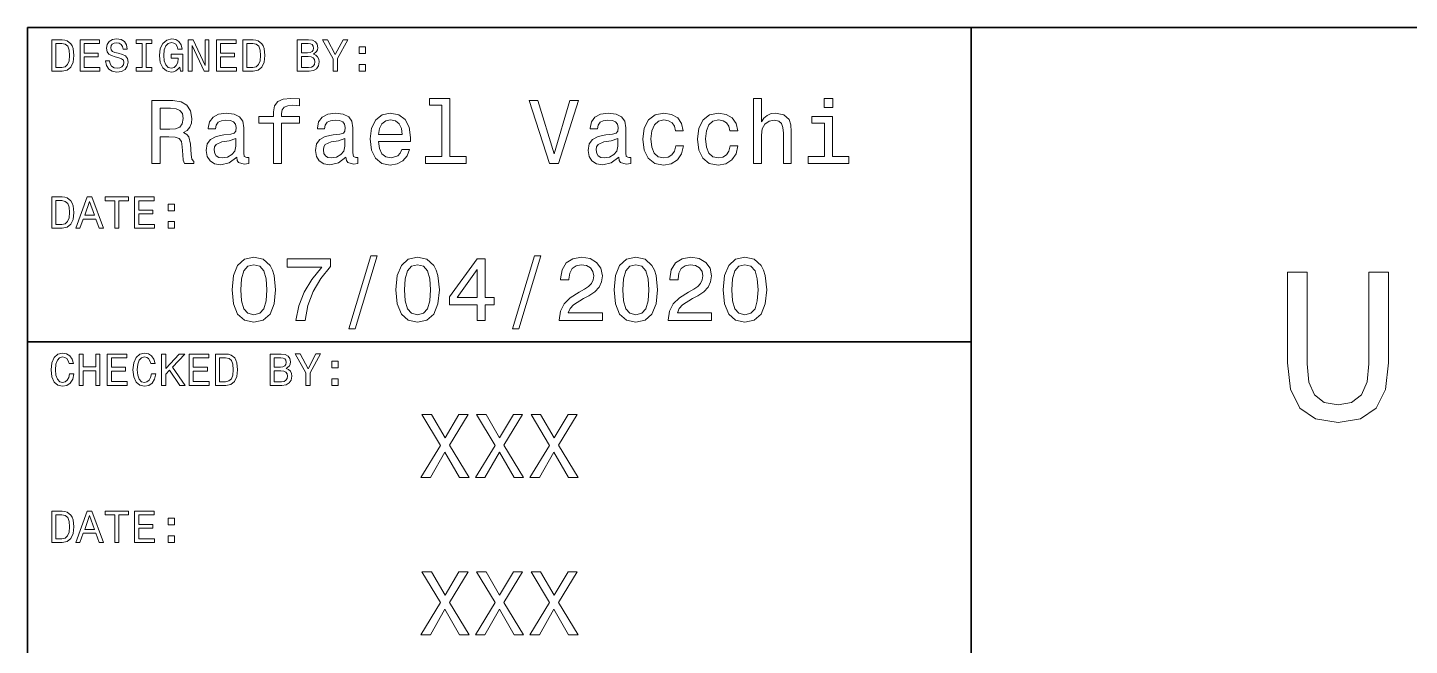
# Model space of a CAD drawing. Extents: x 0 to 841, y 0 to 594.
# Drawn here: x 631 to 696.9, y 50.5 to 80 of the extents above; entities that cross this region are included whole.
import ezdxf

# ---------------------------------------------------------------- set-up
doc = ezdxf.new("R2010")
doc.units = 0

msp = doc.modelspace()

# ---------------------------------------------------------------- linework, layer by layer
at = {"color": 7, "lineweight": 35}
for p, q in [((631, 20), (631, 80)), ((631, 80), (821, 80)), ((676, 24), (676, 80)), ((631, 65), (676, 65))]:
    msp.add_line(p, q, dxfattribs=at)
at = {"color": 7, "lineweight": 13}
for points in [[(632.648438, 79.418587), (632.149109, 79.418587), (632.149109, 77.918587), (632.648438, 77.918587), (632.884033, 77.966141), (633.059082, 78.110947), (633.167175, 78.346542), (633.206055, 78.668587), (633.171448, 78.997116), (633.128235, 79.126801), (633.067749, 79.230545), (632.892639, 79.371033), (632.778076, 79.405617)], [(632.633301, 79.239189), (632.797546, 79.206772), (632.909912, 79.107346), (632.976929, 78.930115), (632.998535, 78.668587), (632.974792, 78.415703), (632.907776, 78.238472), (632.793213, 78.132561), (632.633301, 78.097984), (632.350159, 78.097984), (632.350159, 79.239189)], [(633.497864, 77.918587), (634.448853, 77.918587), (634.448853, 78.100143), (633.696716, 78.100143), (633.696716, 78.60807), (634.366699, 78.60807), (634.366699, 78.78746), (633.696716, 78.78746), (633.696716, 79.23703), (634.43158, 79.23703), (634.43158, 79.418587), (633.497864, 79.418587)], [(634.911377, 78.413544), (634.714722, 78.413544), (634.757935, 78.184441), (634.865967, 78.015846), (635.03241, 77.914261), (635.257202, 77.877518), (635.479797, 77.912102), (635.64624, 78.007202), (635.752136, 78.156342), (635.791077, 78.353027), (635.758667, 78.530258), (635.667847, 78.644814), (635.520874, 78.720459), (635.324219, 78.776657), (635.15564, 78.817719), (635.04541, 78.865273), (634.982727, 78.934441), (634.963257, 79.042503), (634.982727, 79.139771), (635.038879, 79.213257), (635.125366, 79.26297), (635.244263, 79.280258), (635.365295, 79.258644), (635.460388, 79.200287), (635.523071, 79.103027), (635.553345, 78.971184), (635.75, 78.971184), (635.75, 78.975502), (635.715393, 79.178673), (635.613831, 79.329971), (635.453918, 79.425072), (635.237732, 79.457489), (635.043213, 79.425072), (634.891907, 79.33429), (634.794678, 79.193802), (634.760071, 79.012245), (634.788208, 78.850143), (634.8703, 78.739914), (635, 78.666428), (635.177246, 78.610229), (635.352295, 78.560516), (635.484131, 78.51297), (635.564148, 78.443802), (635.592224, 78.331413), (635.566284, 78.216858), (635.499268, 78.130402), (635.397705, 78.07637), (635.265869, 78.059074), (635.118896, 78.082855), (635.00647, 78.152016), (634.935181, 78.264404)], [(636.45459, 78.100143), (636.177979, 78.100143), (636.177979, 77.918587), (636.930115, 77.918587), (636.930115, 78.100143), (636.653442, 78.100143), (636.653442, 79.23703), (636.930115, 79.23703), (636.930115, 79.418587), (636.177979, 79.418587), (636.177979, 79.23703), (636.45459, 79.23703)], [(638.250732, 78.119598), (638.287476, 77.918587), (638.395508, 77.918587), (638.395508, 78.729103), (637.848694, 78.729103), (637.848694, 78.545387), (638.185852, 78.545387), (638.185852, 78.532417), (638.159912, 78.333572), (638.090759, 78.1866), (637.984863, 78.093658), (637.853027, 78.0634), (637.706055, 78.102303), (637.591492, 78.219017), (637.518005, 78.411385), (637.492065, 78.675072), (637.515869, 78.9366), (637.589355, 79.12896), (637.706055, 79.245674), (637.863831, 79.286743), (637.971924, 79.265129), (638.060547, 79.204613), (638.125366, 79.103027), (638.162109, 78.966858), (638.376099, 78.966858), (638.319885, 79.174347), (638.213989, 79.329971), (638.064819, 79.425072), (637.876831, 79.459656), (637.630432, 79.405617), (637.444519, 79.247841), (637.325623, 78.999275), (637.284607, 78.668587), (637.325623, 78.335732), (637.444519, 78.087173), (637.619568, 77.92939), (637.840088, 77.877518), (637.963257, 77.894814), (638.073486, 77.938042), (638.168579, 78.013687)], [(638.663574, 77.918587), (638.842957, 77.918587), (638.842957, 79.148415), (639.417847, 77.918587), (639.649109, 77.918587), (639.649109, 79.418587), (639.46759, 79.418587), (639.46759, 78.188759), (638.899109, 79.418587), (638.663574, 79.418587)], [(640.003601, 77.918587), (640.95459, 77.918587), (640.95459, 78.100143), (640.202454, 78.100143), (640.202454, 78.60807), (640.872498, 78.60807), (640.872498, 78.78746), (640.202454, 78.78746), (640.202454, 79.23703), (640.937317, 79.23703), (640.937317, 79.418587), (640.003601, 79.418587)], [(641.75647, 79.418587), (641.257202, 79.418587), (641.257202, 77.918587), (641.75647, 77.918587), (641.992065, 77.966141), (642.167175, 78.110947), (642.275208, 78.346542), (642.314148, 78.668587), (642.279541, 78.997116), (642.236328, 79.126801), (642.175781, 79.230545), (642.000732, 79.371033), (641.886169, 79.405617)], [(641.741333, 79.239189), (641.90564, 79.206772), (642.018005, 79.107346), (642.085022, 78.930115), (642.106628, 78.668587), (642.082825, 78.415703), (642.015869, 78.238472), (641.901306, 78.132561), (641.741333, 78.097984), (641.458191, 78.097984), (641.458191, 79.239189)], [(644.631104, 78.729103), (644.78241, 78.854469), (644.82135, 78.938759), (644.83429, 79.042503), (644.806213, 79.204613), (644.721924, 79.321327), (644.585754, 79.392647), (644.395508, 79.418587), (643.861694, 79.418587), (643.861694, 77.918587), (644.425781, 77.918587), (644.626831, 77.948845), (644.77594, 78.03746), (644.868896, 78.177956), (644.901306, 78.368156), (644.881836, 78.495674), (644.829956, 78.601585), (644.745667, 78.67939)], [(644.354492, 78.796112), (644.060547, 78.796112), (644.060547, 79.239189), (644.371765, 79.239189), (644.488464, 79.226227), (644.570618, 79.187317), (644.6203, 79.120316), (644.637634, 79.020889), (644.618164, 78.921471), (644.566284, 78.852303), (644.477661, 78.809074)], [(645.774475, 77.918587), (645.774475, 78.525932), (646.267273, 79.420746), (646.04248, 79.420746), (645.672913, 78.709656), (645.299011, 79.420746), (645.059082, 79.420746), (645.573486, 78.51297), (645.573486, 77.918587)], [(646.814148, 78.757202), (647.112366, 78.757202), (647.112366, 79.079247), (646.814148, 79.079247)], [(644.402039, 78.097984), (644.060547, 78.097984), (644.060547, 78.614555), (644.382568, 78.614555), (644.518738, 78.599426), (644.615967, 78.554031), (644.674377, 78.476227), (644.693787, 78.363831), (644.674377, 78.244957), (644.6203, 78.162827), (644.529541, 78.113113)], [(646.814148, 77.918587), (647.112366, 77.918587), (647.112366, 78.240631), (646.814148, 78.240631)], [(636.92218, 73.520172), (637.324219, 73.520172), (637.324219, 74.786743), (637.734863, 74.786743), (638.037476, 74.773773), (638.227661, 74.713257), (638.331421, 74.570602), (638.374634, 74.315559), (638.39624, 73.926514), (638.42218, 73.671471), (638.47406, 73.520172), (638.927979, 73.520172), (638.927979, 73.602303), (638.828552, 73.723343), (638.793945, 73.948128), (638.763672, 74.432274), (638.690186, 74.791069), (638.590759, 74.903458), (638.435181, 74.985588), (638.608093, 75.093658), (638.729126, 75.244957), (638.806946, 75.435158), (638.832886, 75.664261), (638.772339, 76.027374), (638.599426, 76.299713), (638.314148, 76.463974), (637.92511, 76.520172), (636.92218, 76.520172)], [(642.723328, 75.439484), (642.723328, 73.520172), (643.10376, 73.520172), (643.10376, 75.439484), (643.968323, 75.439484), (643.968323, 75.763687), (643.10376, 75.763687), (643.10376, 75.906342), (643.134033, 76.079247), (643.233459, 76.195969), (643.402039, 76.265129), (643.644104, 76.291069), (643.968323, 76.273773), (643.968323, 76.602303), (643.557617, 76.623917), (643.185913, 76.585014), (642.926514, 76.4683), (642.770874, 76.265129), (642.723328, 75.975502), (642.723328, 75.763687), (642.027405, 75.763687), (642.027405, 75.439484)], [(650.759399, 76.304031), (650.759399, 73.840057), (649.976929, 73.840057), (649.976929, 73.520172), (651.917847, 73.520172), (651.917847, 73.840057), (651.139771, 73.840057), (651.139771, 76.623917), (650.162842, 76.623917), (650.162842, 76.304031)], [(656.854492, 76.524498), (656.102295, 73.969742), (655.328552, 76.524498), (654.917847, 76.524498), (655.886169, 73.520172), (656.318481, 73.520172), (657.265137, 76.524498)], [(665.616699, 73.520172), (665.997131, 73.520172), (665.997131, 74.860229), (666.036011, 75.167145), (666.161377, 75.39193), (666.355896, 75.530258), (666.615295, 75.58213), (666.822754, 75.538902), (666.952454, 75.422188), (667.017334, 75.227661), (667.03894, 74.9683), (667.03894, 73.520172), (667.419312, 73.520172), (667.419312, 75.046112), (667.402039, 75.353027), (667.324219, 75.60807), (667.069153, 75.841499), (666.671509, 75.92363), (666.455322, 75.893372), (666.26947, 75.811241), (666.113831, 75.681557), (665.997131, 75.504318), (665.997131, 76.623917), (665.616699, 76.623917)], [(669.394836, 76.623917), (668.992798, 76.623917), (668.992798, 76.191643), (669.394836, 76.191643)], [(637.812683, 76.15274), (638.076355, 76.126801), (638.262268, 76.04467), (638.378967, 75.893372), (638.417847, 75.655617), (638.374634, 75.4049), (638.257935, 75.253601), (638.059082, 75.175789), (637.786743, 75.154175), (637.324219, 75.154175), (637.324219, 76.15274)], [(640.972656, 73.822769), (640.972656, 73.809799), (640.994263, 73.662827), (641.059082, 73.559074), (641.331421, 73.476944), (641.543213, 73.511528), (641.543213, 73.805473), (641.452454, 73.792503), (641.331421, 73.848701), (641.309814, 74.021614), (641.309814, 75.223343), (641.257935, 75.530258), (641.106628, 75.746399), (640.842957, 75.876083), (640.471191, 75.92363), (640.108093, 75.871758), (639.840088, 75.724785), (639.671448, 75.495674), (639.615295, 75.193085), (639.615295, 75.167145), (639.956787, 75.167145), (639.987061, 75.348701), (640.082153, 75.478386), (640.237732, 75.556198), (640.458191, 75.586456), (640.670044, 75.564842), (640.82135, 75.5), (640.912109, 75.387604), (640.942383, 75.231987), (640.92511, 75.05043), (640.855896, 74.959656), (640.682983, 74.916428), (640.358826, 74.881844), (639.987061, 74.804031), (639.723328, 74.665703), (639.567749, 74.44957), (639.520203, 74.129684), (639.563416, 73.844383), (639.697388, 73.632561), (639.913574, 73.498558), (640.211853, 73.451012), (640.613831, 73.541786)], [(646.177246, 73.822769), (646.177246, 73.809799), (646.198853, 73.662827), (646.263672, 73.559074), (646.536011, 73.476944), (646.747864, 73.511528), (646.747864, 73.805473), (646.657043, 73.792503), (646.536011, 73.848701), (646.514404, 74.021614), (646.514404, 75.223343), (646.462524, 75.530258), (646.311218, 75.746399), (646.047546, 75.876083), (645.675781, 75.92363), (645.312683, 75.871758), (645.044678, 75.724785), (644.876099, 75.495674), (644.819885, 75.193085), (644.819885, 75.167145), (645.161377, 75.167145), (645.19165, 75.348701), (645.286743, 75.478386), (645.442383, 75.556198), (645.662842, 75.586456), (645.874634, 75.564842), (646.02594, 75.5), (646.116699, 75.387604), (646.146973, 75.231987), (646.1297, 75.05043), (646.060547, 74.959656), (645.887634, 74.916428), (645.563416, 74.881844), (645.19165, 74.804031), (644.927979, 74.665703), (644.772339, 74.44957), (644.724792, 74.129684), (644.768005, 73.844383), (644.902039, 73.632561), (645.118164, 73.498558), (645.416443, 73.451012), (645.818481, 73.541786)], [(647.733459, 74.570602), (649.255066, 74.570602), (649.259399, 74.747841), (649.190186, 75.244957), (649, 75.616714), (648.697388, 75.841499), (648.29541, 75.92363), (647.902039, 75.837173), (647.599426, 75.5951), (647.404907, 75.201729), (647.335754, 74.682999), (647.400574, 74.151299), (647.595093, 73.762245), (647.893372, 73.520172), (648.28241, 73.438042), (648.619629, 73.494232), (648.89624, 73.641212), (649.099426, 73.874641), (649.216125, 74.185875), (648.840088, 74.185875), (648.762268, 74.01297), (648.649841, 73.883286), (648.329956, 73.779541), (648.083557, 73.827087), (647.897705, 73.978386), (647.776672, 74.224785), (647.733459, 74.557632)], [(659.188782, 73.822769), (659.188782, 73.809799), (659.210388, 73.662827), (659.275208, 73.559074), (659.547546, 73.476944), (659.759399, 73.511528), (659.759399, 73.805473), (659.668579, 73.792503), (659.547546, 73.848701), (659.52594, 74.021614), (659.52594, 75.223343), (659.47406, 75.530258), (659.322754, 75.746399), (659.059082, 75.876083), (658.687317, 75.92363), (658.324219, 75.871758), (658.056213, 75.724785), (657.887634, 75.495674), (657.831421, 75.193085), (657.831421, 75.167145), (658.172913, 75.167145), (658.203186, 75.348701), (658.298279, 75.478386), (658.453918, 75.556198), (658.674377, 75.586456), (658.886169, 75.564842), (659.037476, 75.5), (659.128235, 75.387604), (659.158508, 75.231987), (659.141235, 75.05043), (659.072083, 74.959656), (658.89917, 74.916428), (658.574951, 74.881844), (658.203186, 74.804031), (657.939514, 74.665703), (657.783875, 74.44957), (657.736328, 74.129684), (657.779541, 73.844383), (657.913574, 73.632561), (658.1297, 73.498558), (658.427979, 73.451012), (658.829956, 73.541786)], [(661.890503, 75.072044), (662.266602, 75.072044), (662.188782, 75.41787), (662.002869, 75.690201), (661.713257, 75.858788), (661.337158, 75.92363), (660.92218, 75.837173), (660.606628, 75.5951), (660.407776, 75.201729), (660.338623, 74.674355), (660.403442, 74.151299), (660.598022, 73.762245), (660.904907, 73.520172), (661.324219, 73.438042), (661.695984, 73.502884), (661.985596, 73.684441), (662.184448, 73.969742), (662.270874, 74.350143), (661.907776, 74.350143), (661.842957, 74.10807), (661.721924, 73.926514), (661.549011, 73.814117), (661.337158, 73.779541), (661.073486, 73.835732), (660.883301, 74.008644), (660.766602, 74.289627), (660.727661, 74.687317), (660.766602, 75.07637), (660.887634, 75.357346), (661.082153, 75.530258), (661.337158, 75.590775), (661.561951, 75.551872), (661.73053, 75.452446), (661.842957, 75.288185)], [(664.492798, 75.072044), (664.868896, 75.072044), (664.791077, 75.41787), (664.605225, 75.690201), (664.315552, 75.858788), (663.939514, 75.92363), (663.524536, 75.837173), (663.208923, 75.5951), (663.010071, 75.201729), (662.940918, 74.674355), (663.005798, 74.151299), (663.200317, 73.762245), (663.507202, 73.520172), (663.926514, 73.438042), (664.298279, 73.502884), (664.587891, 73.684441), (664.786743, 73.969742), (664.87323, 74.350143), (664.510071, 74.350143), (664.445251, 74.10807), (664.324219, 73.926514), (664.151306, 73.814117), (663.939514, 73.779541), (663.675781, 73.835732), (663.485596, 74.008644), (663.368896, 74.289627), (663.329956, 74.687317), (663.368896, 75.07637), (663.489929, 75.357346), (663.684448, 75.530258), (663.939514, 75.590775), (664.164307, 75.551872), (664.332886, 75.452446), (664.445251, 75.288185)], [(647.733459, 74.890488), (647.781006, 75.188759), (647.897705, 75.409218), (648.074951, 75.543228), (648.30835, 75.590775), (648.537476, 75.543228), (648.714722, 75.409218), (648.822754, 75.188759), (648.861694, 74.890488)], [(669.381836, 73.840057), (669.381836, 75.763687), (668.404907, 75.763687), (668.404907, 75.439484), (669.001465, 75.439484), (669.001465, 73.840057), (668.223328, 73.840057), (668.223328, 73.520172), (670.168579, 73.520172), (670.168579, 73.840057)], [(640.929382, 74.332855), (640.877502, 74.10807), (640.739197, 73.935158), (640.531738, 73.822769), (640.276672, 73.783859), (640.112427, 73.805473), (639.995667, 73.874641), (639.92218, 73.995674), (639.900574, 74.164261), (639.917847, 74.315559), (639.987061, 74.42363), (640.263672, 74.54467), (640.613831, 74.596542), (640.929382, 74.700287)], [(646.134033, 74.332855), (646.082153, 74.10807), (645.943787, 73.935158), (645.736328, 73.822769), (645.481262, 73.783859), (645.317017, 73.805473), (645.200317, 73.874641), (645.126831, 73.995674), (645.105225, 74.164261), (645.122498, 74.315559), (645.19165, 74.42363), (645.468323, 74.54467), (645.818481, 74.596542), (646.134033, 74.700287)], [(659.145569, 74.332855), (659.093689, 74.10807), (658.955322, 73.935158), (658.747864, 73.822769), (658.492798, 73.783859), (658.328552, 73.805473), (658.211853, 73.874641), (658.138367, 73.995674), (658.116699, 74.164261), (658.134033, 74.315559), (658.203186, 74.42363), (658.479858, 74.54467), (658.829956, 74.596542), (659.145569, 74.700287)], [(632.648438, 71.918587), (632.149109, 71.918587), (632.149109, 70.418587), (632.648438, 70.418587), (632.884033, 70.466141), (633.059082, 70.610947), (633.167175, 70.846542), (633.206055, 71.168587), (633.171448, 71.497116), (633.128235, 71.626801), (633.067749, 71.730545), (632.892639, 71.871033), (632.778076, 71.905617)], [(633.294678, 70.418587), (633.49353, 70.418587), (633.651306, 70.859512), (634.25, 70.859512), (634.407776, 70.418587), (634.610962, 70.418587), (634.061951, 71.920746), (633.841492, 71.920746)], [(635.153442, 70.418587), (635.352295, 70.418587), (635.352295, 71.73703), (635.806213, 71.73703), (635.806213, 71.918587), (634.697388, 71.918587), (634.697388, 71.73703), (635.153442, 71.73703)], [(636.100159, 70.418587), (637.051147, 70.418587), (637.051147, 70.600143), (636.299011, 70.600143), (636.299011, 71.10807), (636.968994, 71.10807), (636.968994, 71.28746), (636.299011, 71.28746), (636.299011, 71.73703), (637.033875, 71.73703), (637.033875, 71.918587), (636.100159, 71.918587)], [(632.633301, 71.739189), (632.797546, 71.706772), (632.909912, 71.607346), (632.976929, 71.430115), (632.998535, 71.168587), (632.974792, 70.915703), (632.907776, 70.738472), (632.793213, 70.632561), (632.633301, 70.597984), (632.350159, 70.597984), (632.350159, 71.739189)], [(633.720459, 71.043228), (633.951721, 71.704613), (634.182983, 71.043228)], [(637.706055, 71.257202), (638.004333, 71.257202), (638.004333, 71.579247), (637.706055, 71.579247)], [(637.706055, 70.418587), (638.004333, 70.418587), (638.004333, 70.740631), (637.706055, 70.740631)], [(640.747803, 67.485588), (640.812683, 66.806915), (641.015869, 66.322769), (641.340027, 66.028816), (641.789612, 65.933716), (642.234863, 66.028816), (642.559082, 66.322769), (642.757935, 66.806915), (642.827087, 67.485588), (642.757935, 68.159943), (642.675781, 68.427956), (642.559082, 68.648415), (642.234863, 68.94236), (641.789612, 69.041786), (641.340027, 68.94236), (641.015869, 68.644089), (640.812683, 68.159943)], [(641.162842, 67.485588), (641.197388, 68.008644), (641.305481, 68.384727), (641.5, 68.605186), (641.789612, 68.682999), (642.07489, 68.605186), (642.26947, 68.384727), (642.377502, 68.008644), (642.412109, 67.485588), (642.377502, 66.958214), (642.26947, 66.58213), (642.07489, 66.361671), (641.789612, 66.288185), (641.5, 66.361671), (641.305481, 66.58213), (641.197388, 66.958214)], [(643.791077, 66.020172), (644.227661, 66.020172), (644.3703, 66.733429), (644.621033, 67.399132), (644.975525, 68.017288), (645.438049, 68.596542), (645.438049, 68.95533), (643.380371, 68.95533), (643.380371, 68.561958), (645.023071, 68.561958), (644.547546, 67.978386), (644.188782, 67.368874), (643.938049, 66.720459)], [(646.319885, 65.618156), (646.618164, 65.618156), (647.664246, 69.102303), (647.361694, 69.102303)], [(648.554749, 67.485588), (648.619568, 66.806915), (648.822754, 66.322769), (649.146973, 66.028816), (649.596558, 65.933716), (650.041809, 66.028816), (650.365967, 66.322769), (650.564819, 66.806915), (650.633972, 67.485588), (650.564819, 68.159943), (650.482727, 68.427956), (650.365967, 68.648415), (650.041809, 68.94236), (649.596558, 69.041786), (649.146973, 68.94236), (648.822754, 68.644089), (648.619568, 68.159943)], [(648.969727, 67.485588), (649.004333, 68.008644), (649.112366, 68.384727), (649.306885, 68.605186), (649.596558, 68.682999), (649.881836, 68.605186), (650.076355, 68.384727), (650.184448, 68.008644), (650.218994, 67.485588), (650.184448, 66.958214), (650.076355, 66.58213), (649.881836, 66.361671), (649.596558, 66.288185), (649.306885, 66.361671), (649.112366, 66.58213), (649.004333, 66.958214)], [(652.436584, 66.020172), (652.825623, 66.020172), (652.825623, 66.763687), (653.253601, 66.763687), (653.253601, 67.109512), (652.825623, 67.109512), (652.825623, 68.95533), (652.432251, 68.95533), (651.118164, 67.144089), (651.118164, 66.763687), (652.436584, 66.763687)], [(654.12677, 65.618156), (654.425049, 65.618156), (655.471191, 69.102303), (655.168579, 69.102303)], [(656.348694, 66.020172), (658.410645, 66.020172), (658.410645, 66.39193), (656.780945, 66.39193), (656.871765, 66.5951), (657.027344, 66.763687), (657.507202, 67.070602), (657.762268, 67.200287), (658.047546, 67.386169), (658.250732, 67.602303), (658.367432, 67.857346), (658.410645, 68.146973), (658.337158, 68.510086), (658.133972, 68.795387), (657.822754, 68.976944), (657.420715, 69.041786), (657.005737, 68.9683), (656.690186, 68.765129), (656.487, 68.440918), (656.417847, 68.01297), (656.417847, 67.952446), (656.811218, 67.952446), (656.811218, 67.98703), (656.850159, 68.280975), (656.966858, 68.497116), (657.15271, 68.635445), (657.399109, 68.682999), (657.649841, 68.639771), (657.835754, 68.5317), (657.956787, 68.363113), (658, 68.151299), (657.969727, 67.952446), (657.887573, 67.783859), (657.749268, 67.636887), (657.559082, 67.507202), (657.304016, 67.368874), (656.880371, 67.100861), (656.582153, 66.815559), (656.404907, 66.469742), (656.348694, 66.033142)], [(658.963989, 67.485588), (659.028809, 66.806915), (659.231995, 66.322769), (659.556213, 66.028816), (660.005737, 65.933716), (660.450989, 66.028816), (660.775208, 66.322769), (660.97406, 66.806915), (661.043213, 67.485588), (660.97406, 68.159943), (660.891907, 68.427956), (660.775208, 68.648415), (660.450989, 68.94236), (660.005737, 69.041786), (659.556213, 68.94236), (659.231995, 68.644089), (659.028809, 68.159943)], [(659.378967, 67.485588), (659.413513, 68.008644), (659.521606, 68.384727), (659.716125, 68.605186), (660.005737, 68.682999), (660.291077, 68.605186), (660.485596, 68.384727), (660.593628, 68.008644), (660.628235, 67.485588), (660.593628, 66.958214), (660.485596, 66.58213), (660.291077, 66.361671), (660.005737, 66.288185), (659.716125, 66.361671), (659.521606, 66.58213), (659.413513, 66.958214)], [(661.553284, 66.020172), (663.615295, 66.020172), (663.615295, 66.39193), (661.985596, 66.39193), (662.076355, 66.5951), (662.231995, 66.763687), (662.711792, 67.070602), (662.966858, 67.200287), (663.252136, 67.386169), (663.455322, 67.602303), (663.572021, 67.857346), (663.615295, 68.146973), (663.541809, 68.510086), (663.338623, 68.795387), (663.027344, 68.976944), (662.625366, 69.041786), (662.210388, 68.9683), (661.894775, 68.765129), (661.69165, 68.440918), (661.622498, 68.01297), (661.622498, 67.952446), (662.015869, 67.952446), (662.015869, 67.98703), (662.054749, 68.280975), (662.171448, 68.497116), (662.357361, 68.635445), (662.60376, 68.682999), (662.854431, 68.639771), (663.040344, 68.5317), (663.161377, 68.363113), (663.20459, 68.151299), (663.174316, 67.952446), (663.092224, 67.783859), (662.953857, 67.636887), (662.763672, 67.507202), (662.508667, 67.368874), (662.085022, 67.100861), (661.786743, 66.815559), (661.609497, 66.469742), (661.553284, 66.033142)], [(664.168579, 67.485588), (664.233398, 66.806915), (664.436584, 66.322769), (664.760803, 66.028816), (665.210388, 65.933716), (665.65564, 66.028816), (665.979797, 66.322769), (666.17865, 66.806915), (666.247803, 67.485588), (666.17865, 68.159943), (666.096558, 68.427956), (665.979797, 68.648415), (665.65564, 68.94236), (665.210388, 69.041786), (664.760803, 68.94236), (664.436584, 68.644089), (664.233398, 68.159943)], [(664.583557, 67.485588), (664.618164, 68.008644), (664.726196, 68.384727), (664.920715, 68.605186), (665.210388, 68.682999), (665.495667, 68.605186), (665.690186, 68.384727), (665.798279, 68.008644), (665.832825, 67.485588), (665.798279, 66.958214), (665.690186, 66.58213), (665.495667, 66.361671), (665.210388, 66.288185), (664.920715, 66.361671), (664.726196, 66.58213), (664.618164, 66.958214)], [(651.481262, 67.109512), (652.436584, 68.453888), (652.436584, 67.109512)], [(691.085022, 63.996395), (691.226196, 62.735588), (691.670044, 61.837894), (692.416443, 61.323486), (693.495667, 61.14193), (694.564819, 61.323486), (695.311218, 61.837894), (695.755066, 62.725502), (695.906372, 63.996395), (695.906372, 68.333572), (694.968323, 68.333572), (694.968323, 63.945965), (694.877502, 63.088615), (694.605164, 62.473343), (694.141235, 62.110229), (693.495667, 61.989193), (692.829956, 62.110229), (692.365967, 62.473343), (692.093689, 63.078529), (692.012939, 63.945965), (692.012939, 68.333572), (691.085022, 68.333572)], [(633.000732, 63.476223), (632.95752, 63.294666), (632.886169, 63.164986), (632.786743, 63.085014), (632.670044, 63.059078), (632.529541, 63.09798), (632.419312, 63.214695), (632.345825, 63.4049), (632.322021, 63.668587), (632.345825, 63.930115), (632.417175, 64.122475), (632.527405, 64.239189), (632.670044, 64.280258), (632.773804, 64.258644), (632.862366, 64.198128), (632.93158, 64.100861), (632.979126, 63.966858), (633.184448, 63.966858), (633.119568, 64.172188), (633.007202, 64.327812), (632.85376, 64.425072), (632.670044, 64.459656), (632.440918, 64.405617), (632.265869, 64.254318), (632.153442, 64.00576), (632.114563, 63.668587), (632.153442, 63.331409), (632.265869, 63.082851), (632.440918, 62.929394), (632.670044, 62.877522), (632.871033, 62.918587), (633.033142, 63.033138), (633.147705, 63.22118), (633.208191, 63.476223)], [(633.450317, 62.918587), (633.651306, 62.918587), (633.651306, 63.623199), (634.252136, 63.623199), (634.252136, 62.918587), (634.450989, 62.918587), (634.450989, 64.418587), (634.252136, 64.418587), (634.252136, 63.806915), (633.651306, 63.806915), (633.651306, 64.418587), (633.450317, 64.418587)], [(634.799011, 62.918587), (635.75, 62.918587), (635.75, 63.100143), (634.997864, 63.100143), (634.997864, 63.608067), (635.667847, 63.608067), (635.667847, 63.787464), (634.997864, 63.787464), (634.997864, 64.23703), (635.732727, 64.23703), (635.732727, 64.418587), (634.799011, 64.418587)], [(636.904175, 63.476223), (636.860962, 63.294666), (636.789612, 63.164986), (636.690186, 63.085014), (636.573486, 63.059078), (636.432983, 63.09798), (636.322754, 63.214695), (636.249268, 63.4049), (636.225525, 63.668587), (636.249268, 63.930115), (636.320618, 64.122475), (636.430847, 64.239189), (636.573486, 64.280258), (636.677246, 64.258644), (636.765869, 64.198128), (636.835022, 64.100861), (636.882568, 63.966858), (637.087891, 63.966858), (637.023071, 64.172188), (636.910645, 64.327812), (636.757202, 64.425072), (636.573486, 64.459656), (636.34436, 64.405617), (636.169312, 64.254318), (636.056946, 64.00576), (636.018005, 63.668587), (636.056946, 63.331409), (636.169312, 63.082851), (636.34436, 62.929394), (636.573486, 62.877522), (636.774475, 62.918587), (636.936584, 63.033138), (637.051147, 63.22118), (637.111694, 63.476223)], [(637.386169, 62.918587), (637.585022, 62.918587), (637.585022, 63.45245), (637.762268, 63.642651), (638.265869, 62.918587), (638.507935, 62.918587), (637.90271, 63.787464), (638.490662, 64.418587), (638.226929, 64.418587), (637.585022, 63.724781), (637.585022, 64.418587), (637.386169, 64.418587)], [(638.702454, 62.918587), (639.653442, 62.918587), (639.653442, 63.100143), (638.901306, 63.100143), (638.901306, 63.608067), (639.57135, 63.608067), (639.57135, 63.787464), (638.901306, 63.787464), (638.901306, 64.23703), (639.636169, 64.23703), (639.636169, 64.418587), (638.702454, 64.418587)], [(640.455322, 64.418587), (639.956055, 64.418587), (639.956055, 62.918587), (640.455322, 62.918587), (640.690918, 62.966137), (640.865967, 63.11095), (640.97406, 63.346542), (641.012939, 63.668587), (640.978394, 63.997116), (640.935181, 64.126801), (640.874634, 64.230545), (640.699585, 64.371033), (640.585022, 64.405617)], [(640.440186, 64.239189), (640.604492, 64.206772), (640.716858, 64.107346), (640.783875, 63.930115), (640.805481, 63.668587), (640.781677, 63.415707), (640.714722, 63.238472), (640.600159, 63.132565), (640.440186, 63.09798), (640.157043, 63.09798), (640.157043, 64.239189)], [(643.329956, 63.729107), (643.481262, 63.854465), (643.520203, 63.938759), (643.533142, 64.042503), (643.505066, 64.204613), (643.420776, 64.321327), (643.284607, 64.392647), (643.09436, 64.418587), (642.560547, 64.418587), (642.560547, 62.918587), (643.124634, 62.918587), (643.325623, 62.948845), (643.474792, 63.037464), (643.567749, 63.177952), (643.600159, 63.368153), (643.580688, 63.495678), (643.528809, 63.601585), (643.444519, 63.679394)], [(643.053345, 63.796108), (642.759338, 63.796108), (642.759338, 64.239189), (643.070618, 64.239189), (643.187317, 64.226227), (643.26947, 64.187317), (643.319153, 64.120316), (643.336426, 64.020889), (643.317017, 63.921467), (643.265137, 63.852303), (643.176514, 63.809078)], [(644.473328, 62.918587), (644.473328, 63.525936), (644.966125, 64.420746), (644.741333, 64.420746), (644.371765, 63.709652), (643.997864, 64.420746), (643.757935, 64.420746), (644.272339, 63.512966), (644.272339, 62.918587)], [(645.512939, 63.757202), (645.811218, 63.757202), (645.811218, 64.079247), (645.512939, 64.079247)], [(643.100891, 63.09798), (642.759338, 63.09798), (642.759338, 63.614552), (643.081421, 63.614552), (643.21759, 63.599422), (643.314819, 63.554035), (643.373169, 63.476223), (643.392639, 63.363831), (643.373169, 63.244957), (643.319153, 63.162823), (643.228394, 63.11311)], [(645.512939, 62.918587), (645.811218, 62.918587), (645.811218, 63.240631), (645.512939, 63.240631)], [(649.752197, 58.520172), (650.206055, 58.520172), (650.893372, 59.734871), (651.593689, 58.520172), (652.05188, 58.520172), (651.113831, 60.0634), (652.004333, 61.524494), (651.567749, 61.524494), (650.906372, 60.413544), (650.257935, 61.524494), (649.804077, 61.524494), (650.690247, 60.059078)], [(652.354492, 58.520172), (652.80835, 58.520172), (653.495667, 59.734871), (654.195984, 58.520172), (654.654175, 58.520172), (653.716125, 60.0634), (654.606628, 61.524494), (654.170044, 61.524494), (653.508667, 60.413544), (652.860229, 61.524494), (652.406372, 61.524494), (653.292542, 60.059078)], [(654.956787, 58.520172), (655.410706, 58.520172), (656.098022, 59.734871), (656.798279, 58.520172), (657.25647, 58.520172), (656.318481, 60.0634), (657.208923, 61.524494), (656.772339, 61.524494), (656.110962, 60.413544), (655.462524, 61.524494), (655.008667, 61.524494), (655.894836, 60.059078)], [(632.648438, 56.918587), (632.149109, 56.918587), (632.149109, 55.418587), (632.648438, 55.418587), (632.884033, 55.466137), (633.059082, 55.61095), (633.167175, 55.846542), (633.206055, 56.168587), (633.171448, 56.497116), (633.128235, 56.626801), (633.067749, 56.730545), (632.892639, 56.871037), (632.778076, 56.905617)], [(632.633301, 56.739193), (632.797546, 56.706772), (632.909912, 56.607349), (632.976929, 56.430115), (632.998535, 56.168587), (632.974792, 55.915707), (632.907776, 55.738472), (632.793213, 55.632565), (632.633301, 55.59798), (632.350159, 55.59798), (632.350159, 56.739193)], [(633.294678, 55.418587), (633.49353, 55.418587), (633.651306, 55.859509), (634.25, 55.859509), (634.407776, 55.418587), (634.610962, 55.418587), (634.061951, 56.92075), (633.841492, 56.92075)], [(633.720459, 56.043228), (633.951721, 56.704609), (634.182983, 56.043228)], [(635.153442, 55.418587), (635.352295, 55.418587), (635.352295, 56.73703), (635.806213, 56.73703), (635.806213, 56.918587), (634.697388, 56.918587), (634.697388, 56.73703), (635.153442, 56.73703)], [(636.100159, 55.418587), (637.051147, 55.418587), (637.051147, 55.600143), (636.299011, 55.600143), (636.299011, 56.108067), (636.968994, 56.108067), (636.968994, 56.287464), (636.299011, 56.287464), (636.299011, 56.73703), (637.033875, 56.73703), (637.033875, 56.918587), (636.100159, 56.918587)], [(637.706055, 56.257202), (638.004333, 56.257202), (638.004333, 56.57925), (637.706055, 56.57925)], [(637.706055, 55.418587), (638.004333, 55.418587), (638.004333, 55.740631), (637.706055, 55.740631)], [(649.752197, 51.020172), (650.206055, 51.020172), (650.893372, 52.234871), (651.593689, 51.020172), (652.05188, 51.020172), (651.113831, 52.5634), (652.004333, 54.024494), (651.567749, 54.024494), (650.906372, 52.913544), (650.257935, 54.024494), (649.804077, 54.024494), (650.690247, 52.559078)], [(652.354492, 51.020172), (652.80835, 51.020172), (653.495667, 52.234871), (654.195984, 51.020172), (654.654175, 51.020172), (653.716125, 52.5634), (654.606628, 54.024494), (654.170044, 54.024494), (653.508667, 52.913544), (652.860229, 54.024494), (652.406372, 54.024494), (653.292542, 52.559078)], [(654.956787, 51.020172), (655.410706, 51.020172), (656.098022, 52.234871), (656.798279, 51.020172), (657.25647, 51.020172), (656.318481, 52.5634), (657.208923, 54.024494), (656.772339, 54.024494), (656.110962, 52.913544), (655.462524, 54.024494), (655.008667, 54.024494), (655.894836, 52.559078)]]:
    msp.add_lwpolyline(points, close=True, dxfattribs=at)

doc.saveas('drawing.dxf')
